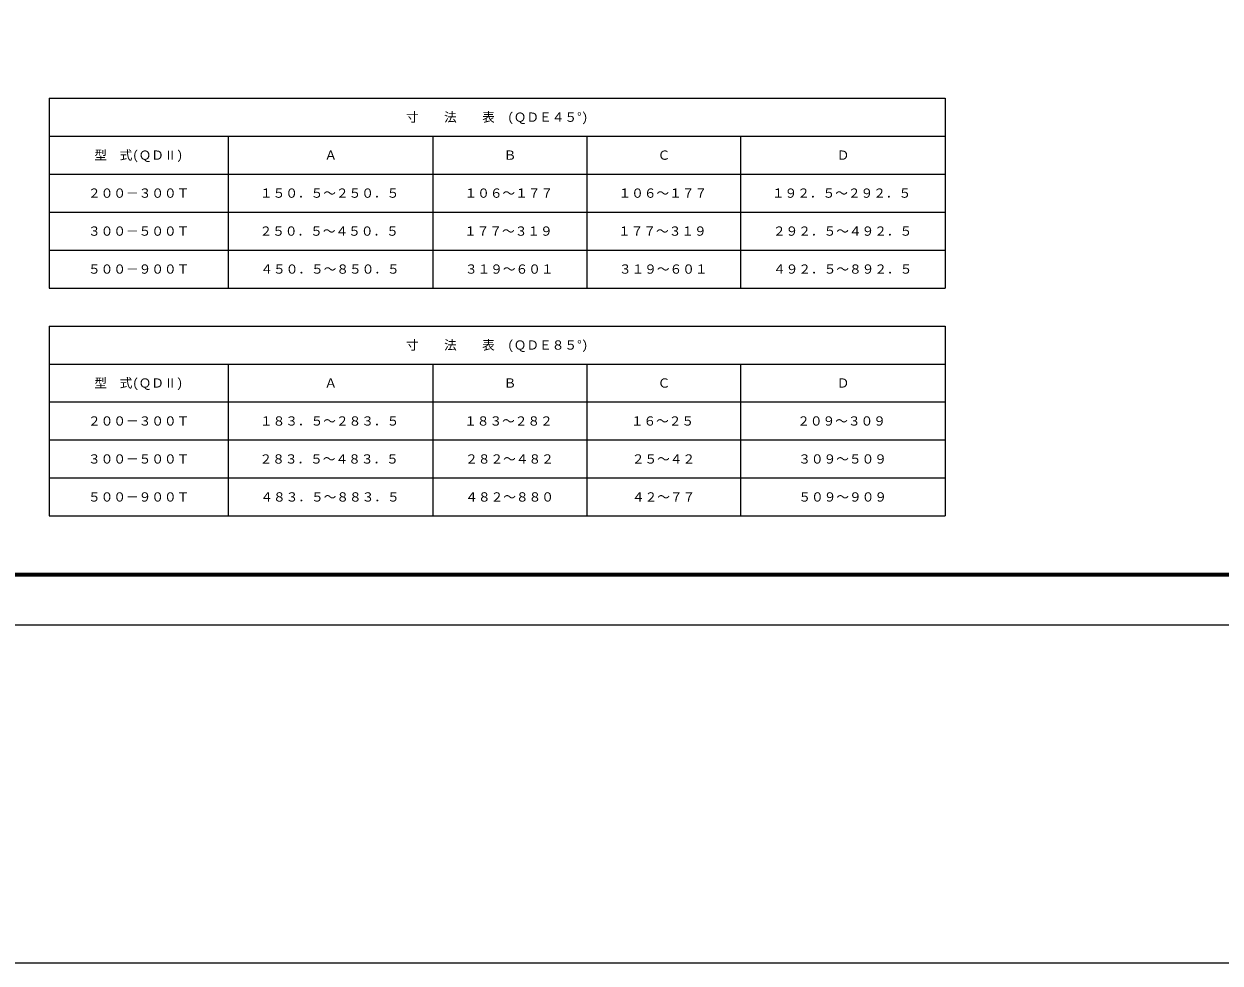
# Model space of a CAD drawing. Units: millimetres, scale not verified. Extents: x 40 to 1642, y 40 to 1148.
# Drawn here: x 697.4 to 1169.7, y 40 to 410.9 of the extents above; entities that cross this region are included whole.
import ezdxf
from ezdxf.enums import TextEntityAlignment as Align

# ---------------------------------------------------------------- set-up
doc = ezdxf.new("R2010")
doc.units = ezdxf.units.MM
doc.header["$LTSCALE"] = 2
for name, color, linetype, lineweight in [('D-MTR-FRAM', 7, 'Continuous', 13), ('D-TTL-FRAM', 2, 'Continuous', 70), ('D-TTL-LINE', 7, 'Continuous', 18), ('V-nasSTD', 7, 'Continuous', 13)]:
    doc.layers.add(name, color=color, linetype=linetype, lineweight=lineweight)
doc.layers.add('D-MTR-TXT', color=7, linetype='Continuous')
doc.styles.add('ＭＳ ゴシック', font='')
doc.styles.get('ＭＳ ゴシック').set_extended_font_data('MS Gothic')

msp = doc.modelspace()

# ---------------------------------------------------------------- linework, layer by layer
at = {"layer": 'D-MTR-FRAM'}
for p, q in [((707.364, 381.609), (707.364, 306.609)), ((707.364, 381.609), (1061.162, 381.609)), ((1061.162, 381.609), (1061.162, 306.609)), ((707.364, 366.609), (1061.162, 366.609)), ((778.124, 366.609), (778.124, 306.609)), ((858.883, 366.609), (858.883, 306.609)), ((919.683, 366.609), (919.683, 306.609)), ((980.402, 366.609), (980.402, 306.609)), ((707.364, 351.609), (1061.162, 351.609)), ((707.364, 336.609), (1061.162, 336.609)), ((707.364, 321.609), (1061.162, 321.609)), ((707.364, 306.609), (1061.162, 306.609)), ((707.364, 291.609), (707.364, 216.609)), ((707.364, 291.609), (1061.162, 291.609)), ((1061.162, 291.609), (1061.162, 216.609)), ((707.364, 276.609), (1061.162, 276.609)), ((778.124, 276.609), (778.124, 216.609)), ((858.883, 276.609), (858.883, 216.609)), ((919.683, 276.609), (919.683, 216.609)), ((980.402, 276.609), (980.402, 216.609)), ((707.364, 261.609), (1061.162, 261.609)), ((707.364, 246.609), (1061.162, 246.609)), ((707.364, 231.609), (1061.162, 231.609)), ((707.364, 216.609), (1061.162, 216.609))]:
    msp.add_line(p, q, dxfattribs=at)
at = {"layer": 'D-TTL-FRAM'}
msp.add_lwpolyline([(1415, 193.5), (1415, 994.5), (267, 994.5), (267, 193.5)], close=True, dxfattribs=at)
at = {"layer": 'D-TTL-LINE'}
msp.add_lwpolyline([(247, 173.5), (247, 1014.5), (1435, 1014.5), (1435, 173.5)], close=True, dxfattribs=at)
at = {"layer": 'V-nasSTD'}
msp.add_lwpolyline([(40, 40), (40, 1148), (1642, 1148), (1642, 40)], close=True, dxfattribs=at)

# ---------------------------------------------------------------- texts
at = {"layer": 'D-MTR-TXT', "style": 'ＭＳ ゴシック'}
for s, p in [('寸\u3000\u3000法\u3000\u3000表\u3000(ＱＤＥ４５°)', (884.263, 374.109)), ('型\u3000式(ＱＤⅡ)', (742.744, 359.109)), ('Ａ', (818.605, 359.109)), ('Ｂ', (889.365, 359.109)), ('Ｃ', (950.165, 359.109)), ('Ｄ', (1020.883, 359.109)), ('２００－３００Ｔ', (742.744, 344.109)), ('１５０．５～２５０．５', (818.148, 344.109)), ('１０６～１７７', (888.908, 344.109)), ('１０６～１７７', (949.708, 344.109)), ('１９２．５～２９２．５', (1020.274, 344.109)), ('３００－５００Ｔ', (742.744, 329.109)), ('２５０．５～４５０．５', (817.971, 329.109)), ('１７７～３１９', (888.73, 329.109)), ('１７７～３１９', (949.53, 329.109)), ('２９２．５～４９２．５', (1020.68, 329.109)), ('５００－９００Ｔ', (742.744, 314.109)), ('４５０．５～８５０．５', (818.301, 314.109)), ('３１９～６０１', (889.06, 314.109)), ('３１９～６０１', (949.86, 314.109)), ('４９２．５～８９２．５', (1020.731, 314.109)), ('寸\u3000\u3000法\u3000\u3000表\u3000(ＱＤＥ８５°)', (884.263, 284.109)), ('型\u3000式(ＱＤⅡ)', (742.744, 269.109)), ('Ａ', (818.605, 269.109)), ('Ｂ', (889.365, 269.109)), ('Ｃ', (950.165, 269.109)), ('Ｄ', (1020.883, 269.109)), ('２００－３００Ｔ', (742.744, 254.109)), ('１８３．５～２８３．５', (818.148, 254.109)), ('１８３～２８２', (888.755, 254.109)), ('１６～２５', (949.555, 254.109)), ('２０９～３０９', (1020.274, 254.109)), ('３００－５００Ｔ', (742.744, 239.109)), ('２８３．５～４８３．５', (817.971, 239.109)), ('２８２～４８２', (889.162, 239.109)), ('２５～４２', (949.962, 239.109)), ('３０９～５０９', (1020.68, 239.109)), ('５００－９００Ｔ', (742.744, 224.109)), ('４８３．５～８８３．５', (818.301, 224.109)), ('４８２～８８０', (889.212, 224.109)), ('４２～７７', (950.012, 224.109)), ('５０９～９０９', (1020.731, 224.109))]:
    msp.add_text(s, height=3.666, dxfattribs=at).set_placement(p, align=Align.MIDDLE_CENTER)

doc.saveas('drawing.dxf')
